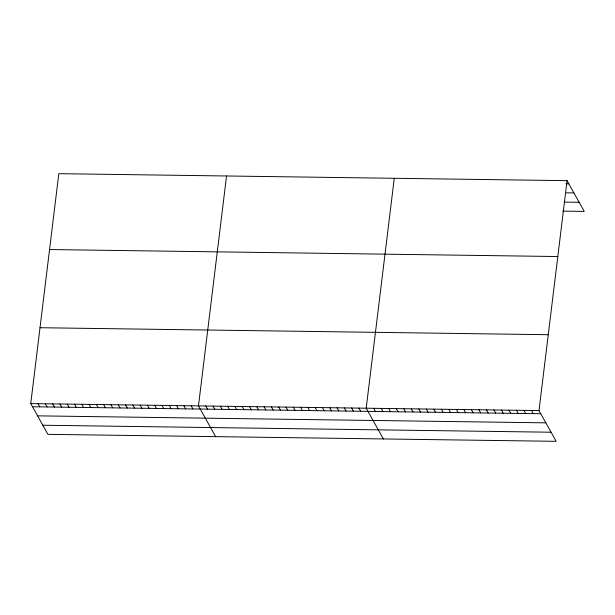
<?xml version="1.0" encoding="UTF-8"?>
<svg xmlns="http://www.w3.org/2000/svg" width="615" height="615" viewBox="0 0 615 615"><rect width="100%" height="100%" fill="white"/><g stroke="black" fill="none" stroke-linecap="round" stroke-linejoin="round"><path stroke-width="0.92" d="M567.068 180.664L539.001 410.589L556.183 441.324L47.932 434.336L30.75 403.594L58.817 173.676L567.068 180.664L584.25 211.406L562.648 211.106M226.543 175.982L198.476 405.9L215.657 436.642M394.261 178.288L366.194 408.214L383.376 438.949M566.015 183.777L568.829 183.816M566.407 192.818L573.918 192.918M564.132 202.097L579.161 202.297M49.554 249.544L557.805 256.54M40.013 327.718L548.265 334.714M30.75 403.594L539.001 410.589M32.51 406.746L540.762 413.741M37.6 415.848L545.851 422.843M42.842 425.234L551.094 432.222M531.491 410.482L533.251 413.634M523.98 410.382L525.74 413.534M516.462 410.274L518.222 413.426M508.951 410.174L510.711 413.326M501.44 410.074L503.201 413.219M493.922 409.967L495.682 413.119M486.411 409.867L488.172 413.019M478.901 409.759L480.661 412.911M471.382 409.659L473.143 412.811M463.871 409.552L465.632 412.703M456.361 409.452L458.121 412.604M448.842 409.344L450.603 412.496M441.332 409.244L443.092 412.396M433.813 409.144L435.581 412.288M426.303 409.037L428.063 412.188M418.792 408.937L420.552 412.088M411.274 408.829L413.042 411.981M403.763 408.729L405.523 411.881M396.252 408.621L398.013 411.773M388.734 408.521L390.502 411.673M381.223 408.414L382.984 411.566M373.712 408.314L375.473 411.466M358.906 408.106L360.667 411.258M351.611 408.006L353.371 411.158M344.323 407.906L346.084 411.058M337.028 407.807L338.788 410.958M329.732 407.707L331.5 410.858M322.445 407.607L324.205 410.759M315.149 407.507L316.91 410.659M307.861 407.407L309.622 410.559M300.566 407.307L302.326 410.459M293.27 407.207L295.039 410.359M285.983 407.107L287.743 410.259M278.687 407.007L280.448 410.159M271.4 406.907L273.16 410.059M264.104 406.807L265.865 409.959M256.809 406.707L258.577 409.859M249.521 406.607L251.281 409.759M242.225 406.507L243.986 409.659M234.938 406.407L236.698 409.559M227.642 406.307L229.403 409.452M220.347 406.207L222.115 409.352M213.059 406.1L214.82 409.252M205.764 406L207.524 409.152M191.18 405.8L192.941 408.952M183.893 405.7L185.653 408.852M176.597 405.6L178.358 408.752M169.302 405.5L171.062 408.652M162.014 405.4L163.775 408.552M154.719 405.3L156.479 408.452M147.431 405.2L149.191 408.352M140.135 405.101L141.896 408.252M132.84 405.001L134.6 408.152M125.552 404.901L127.313 408.053M118.257 404.801L120.017 407.953M110.969 404.701L112.73 407.853M103.674 404.601L105.434 407.753M96.378 404.501L98.139 407.653M89.09 404.401L90.851 407.553M81.795 404.301L83.555 407.445M74.507 404.201L76.268 407.345M67.212 404.093L68.972 407.245M59.916 403.993L61.677 407.145M52.629 403.894L54.389 407.045M45.333 403.794L47.094 406.946M38.045 403.694L39.806 406.846"/></g></svg>
